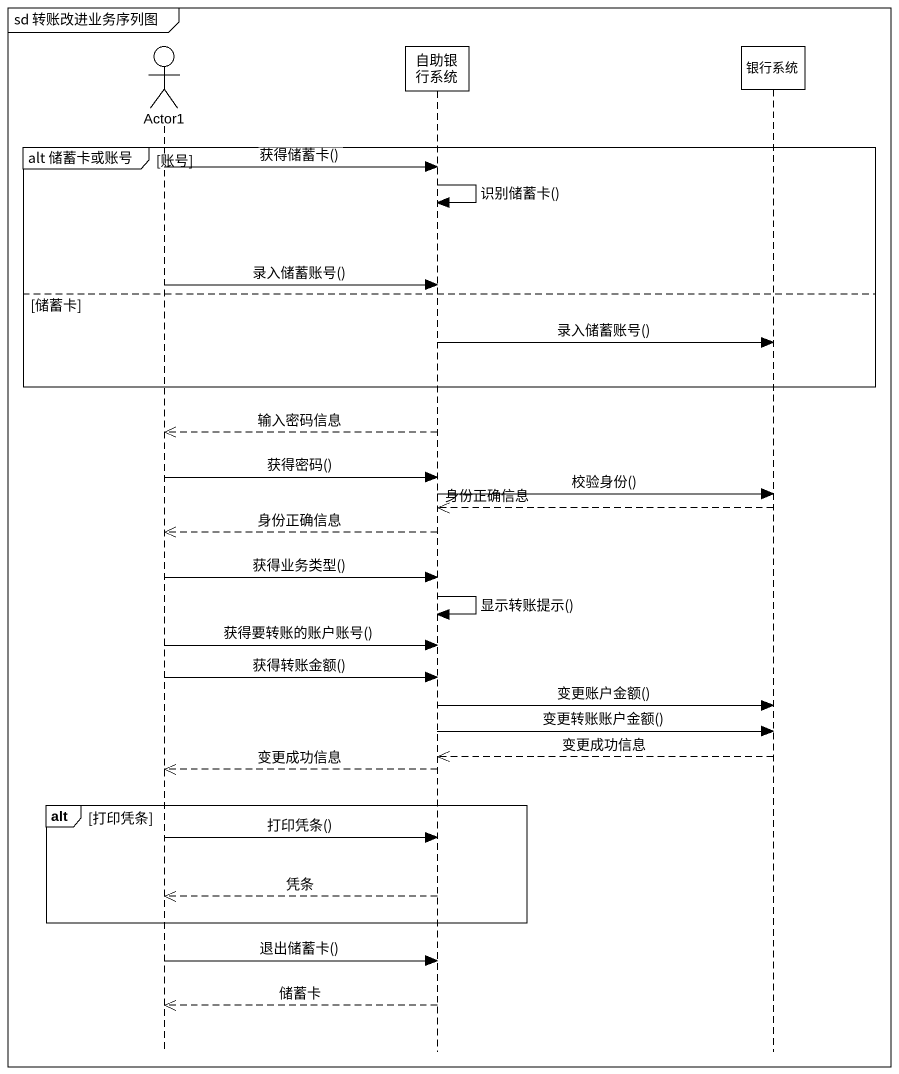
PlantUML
@startuml
mainframe sd 转账改进业务序列图
hide footbox
actor Actor1
participant 自助银行系统
participant 银行系统

group alt 储蓄卡或账号 [账号]
  Actor1 -> 自助银行系统 : 获得储蓄卡()
  自助银行系统 -> 自助银行系统 : 识别储蓄卡()
  Actor1 -> 自助银行系统 : 录入储蓄账号()
else 储蓄卡
  自助银行系统 -> 银行系统 : 录入储蓄账号()
end
自助银行系统 -->> Actor1 : 输入密码信息
Actor1 -> 自助银行系统 : 获得密码()
自助银行系统 -> 银行系统 : 校验身份()
银行系统 -->> 自助银行系统 : 身份正确信息
自助银行系统 -->> Actor1 : 身份正确信息
Actor1 -> 自助银行系统 : 获得业务类型()
自助银行系统 -> 自助银行系统 : 显示转账提示()
Actor1 -> 自助银行系统 : 获得要转账的账户账号()
Actor1 -> 自助银行系统 : 获得转账金额()
自助银行系统 -> 银行系统 : 变更账户金额()
自助银行系统 -> 银行系统 : 变更转账账户金额()
银行系统 -->> 自助银行系统 : 变更成功信息
自助银行系统 -->> Actor1 : 变更成功信息
alt 打印凭条
  Actor1 -> 自助银行系统 : 打印凭条()
  自助银行系统 -->> Actor1 : 凭条
end
Actor1 -> 自助银行系统 : 退出储蓄卡()
自助银行系统 -->> Actor1 : 储蓄卡
@enduml
